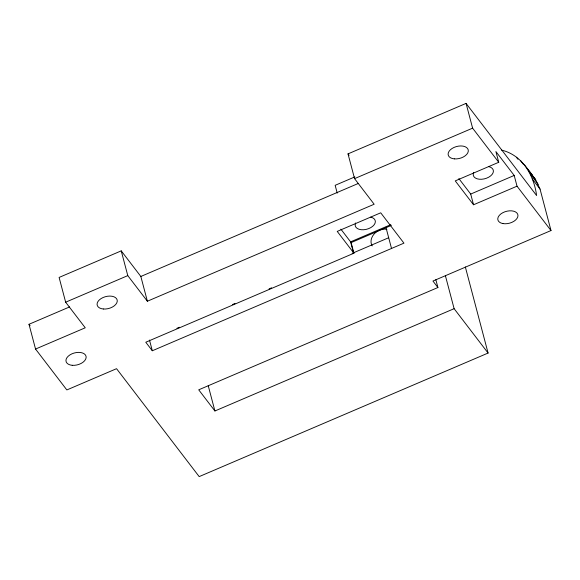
<?xml version="1.0" encoding="UTF-8"?>
<svg xmlns="http://www.w3.org/2000/svg" width="580" height="580" viewBox="0 0 580 580"><rect width="100%" height="100%" fill="white"/><g stroke="black" fill="none" stroke-linecap="round" stroke-linejoin="round"><path stroke-width="0.87" d="M501.649 150.133C522.515 155.143 533.999 175.581 536.616 195.547L466.066 103.392L348.014 153.881L354.561 178.64L374.158 204.24L147.378 301.223L140.838 276.464L121.234 250.864L59.109 277.436L65.649 302.195L85.245 327.794L35.54 349.051L29 324.285L69.593 306.929M354.851 176.893L335.16 185.317L337.212 193.096M65.649 302.195L127.781 275.623L147.378 301.223M354.561 178.64L472.606 128.158L498.735 162.284L455.249 180.887L473.541 204.776L517.026 186.18L551 230.55L432.948 281.032L437.914 287.52L198.715 389.818L214.912 410.981L454.118 308.683L488.084 353.053L199.179 476.608L116.551 368.684L66.845 389.941L35.54 349.051M140.838 276.464L358.476 183.381M390.804 224.656L350.595 241.845L340.873 229.151M353.423 252.568L350.595 241.845L351.118 242.6L391.326 225.41M458.867 178.596L470.706 194.061L514.199 175.457L517.026 186.18M176.893 328.316L179.387 327.258M232.536 304.522L235.03 303.456M269.084 288.891L271.578 287.825M352.14 253.373L388.687 237.742M353.923 253.213L145.783 342.229L152.315 350.762L403.948 243.15L380.719 212.809L337.226 231.405L353.923 253.213L351.118 242.6M528.525 170.999L535.543 179.481L540.053 189.124L551 230.55M524.472 164.778L532.309 175.022M527.706 169.244L535.543 179.481M520.688 160.762L523.298 164.176M530.352 174.109L538.189 184.346M516.389 157.231L517.954 159.275M532.215 178.887L540.053 189.124M514.199 175.457L495.907 151.569L498.735 162.284M348.014 153.881L349.102 155.302M29 324.285L30.102 325.721M466.066 103.392L472.606 128.158M470.706 194.061L473.541 204.776M465.334 266.945L488.084 353.053M445.382 275.63L454.118 308.683M435.848 279.69L437.914 287.52M385.91 227.237L391.522 248.465M208.249 385.758L214.912 410.981M149.481 340.039L152.315 350.762M121.234 250.864L127.781 275.623M372.215 245.891A11.709 9.149 -37.4 0 1 374.201 233.899A11.709 9.149 -37.4 0 1 386.875 229.375M370.765 217.123A10.331 6.134 -14.8 0 1 374.18 224.75A10.331 6.134 -14.8 0 1 361.304 229.724A10.331 6.134 -14.8 0 1 355.642 222.966M488.918 166.663A10.331 6.134 -14.8 0 1 492.173 174.341A10.331 6.134 -14.8 0 1 479.239 179.227A10.331 6.134 -14.8 0 1 473.729 172.405M72.232 365.306A10.331 6.134 -14.8 0 0 86.065 356.345A10.331 6.134 -14.8 0 0 69.847 354.953A10.331 6.134 -14.8 0 0 72.232 365.306M103.349 309.002A10.331 6.134 -14.8 0 0 117.182 300.034A10.331 6.134 -14.8 0 0 100.971 298.649A10.331 6.134 -14.8 0 0 103.349 309.002M454.387 158.876A10.331 6.134 -14.8 0 0 468.227 149.908A10.331 6.134 -14.8 0 0 452.009 148.524A10.331 6.134 -14.8 0 0 454.387 158.876M502.882 223.568A10.331 6.134 -14.8 0 0 517.969 215.535A10.331 6.134 -14.8 0 0 502.722 212.751A10.331 6.134 -14.8 0 0 502.882 223.568"/></g></svg>
